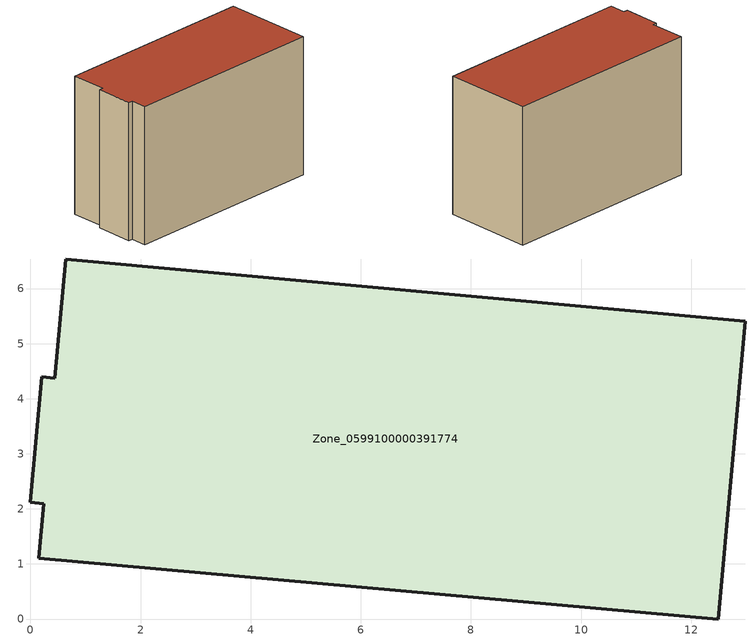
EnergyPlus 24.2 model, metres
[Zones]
Zone_0599100000391774
 floor ground (C_G): 0.15,1.1 0.24,2.1 0,2.12 0.21,4.4 0.45,4.37 0.64,6.54 12.98,5.41 12.49,0 z0
 wall outside (C_F): 0.24,2.1 0.15,1.1 12.49,0 12.98,5.41 0.64,6.54 0.45,4.37 0.21,4.4 0,2.12 0.24,2.1 z0:8.48
 roof outside (C_R): 0.64,6.54 0.45,4.37 0.21,4.4 0,2.12 0.24,2.1 0.15,1.1 12.49,0 12.98,5.41 z8.48
[BUILDING]
Pand.0599100000391774: North Axis=0; Terrain=City; Loads Convergence Tolerance Value=0.04; Temperature Convergence Tolerance Value=0.4; Solar Distribution=FullExterior; Maximum Number of Warmup Days=25; Minimum Number of Warmup Days=1
[Site:Location]
Rotterdam.The.Hague.AP_ZH_NLD Design_Conditions: Latitude=51.96; Longitude=4.45; Time Zone=1; Elevation=-4.5
[SITE:GROUNDTEMPERATURE:BUILDINGSURFACE]
18, 18, 18, 18, 18, 18, 18, 18, 18, 18, 18, 18
[MATERIAL] Thermal Absorptance=0.9; Solar Absorptance=0.7; Visible Absorptance=0.7
Name | Roughness | Thickness | Conductivity | Density | Specific Heat
G.TI.1992-2005 | MediumSmooth | 0.15 | 0.06 | 540 | 1210
F.TI.1992-2005 | Rough | 0.3 | 0.12 | 1920 | 840
R.TI.1992-2005 | MediumRough | 0.2 | 0.08 | 1500 | 1000
[CONSTRUCTION]
C_G: G.TI.1992-2005
C_F: F.TI.1992-2005
C_R: R.TI.1992-2005
[ZONE]
Zone_0599100000391774: Type=1; Multiplier=1; Ceiling Height=Autocalculate; Volume=Autocalculate; Floor Area=autocalculate; Part of Total Floor Area=Yes
[ZONEINFILTRATION:DESIGNFLOWRATE]
Infil_Zone_0599100000391774: Zone or ZoneList or Space or SpaceList=Zone_0599100000391774; Schedule=AlwaysOn; Design Flow Rate Calculation Method=Flow/Area; Flow Rate per Floor Area=0.0015; Constant Term Coefficient=1; Temperature Term Coefficient=0; Velocity Term Coefficient=0; Velocity Squared Term Coefficient=0
[HVACTEMPLATE:ZONE:IDEALLOADSAIRSYSTEM]
Zone_0599100000391774: Maximum Heating Supply Air Temperature=50; Minimum Cooling Supply Air Temperature=13; Maximum Heating Supply Air Humidity Ratio=0.0156; Minimum Cooling Supply Air Humidity Ratio=0.0077; Heating Limit=NoLimit; Cooling Limit=NoLimit; Dehumidification Control Type=ConstantSensibleHeatRatio; Cooling Sensible Heat Ratio=0.7; Dehumidification Setpoint=60; Humidification Control Type=None; Humidification Setpoint=30; Outdoor Air Method=None; Outdoor Air Flow Rate per Person=0.00944; Outdoor Air Flow Rate per Zone Floor Area=0; Outdoor Air Flow Rate per Zone=0; Demand Controlled Ventilation Type=None; Outdoor Air Economizer Type=NoEconomizer; Heat Recovery Type=None; Sensible Heat Recovery Effectiveness=0.7; Latent Heat Recovery Effectiveness=0.65
[ZONECONTROL:THERMOSTAT]
ThermostatControl_Zone_0599100000391774: Zone or ZoneList=Zone_0599100000391774; Control Type Schedule=DualSetpointControlType; Control 1=Thermostat_Zone_0599100000391774; Temperature Difference Between Cutout And Setpoint=0
[THERMOSTATSETPOINT:DUALSETPOINT]
Thermostat_Zone_0599100000391774: Heating Setpoint Temperature Schedule=HeatingSetpoint_Zone_0599100000391774; Cooling Setpoint Temperature Schedule=CoolingSetpoint_Zone_0599100000391774
[SCHEDULE:COMPACT]
HeatingSetpoint_Zone_0599100000391774: Through: 12/31, For: AllDays, Until: 24:00, 21
CoolingSetpoint_Zone_0599100000391774: Through: 12/31, For: AllDays, Until: 24:00, 24
DualSetpointControlType: Through: 12/31, For: AllDays, Until: 24:00, 4
AlwaysOn: Through: 12/31, For: AllDays, Until: 24:00, 1
